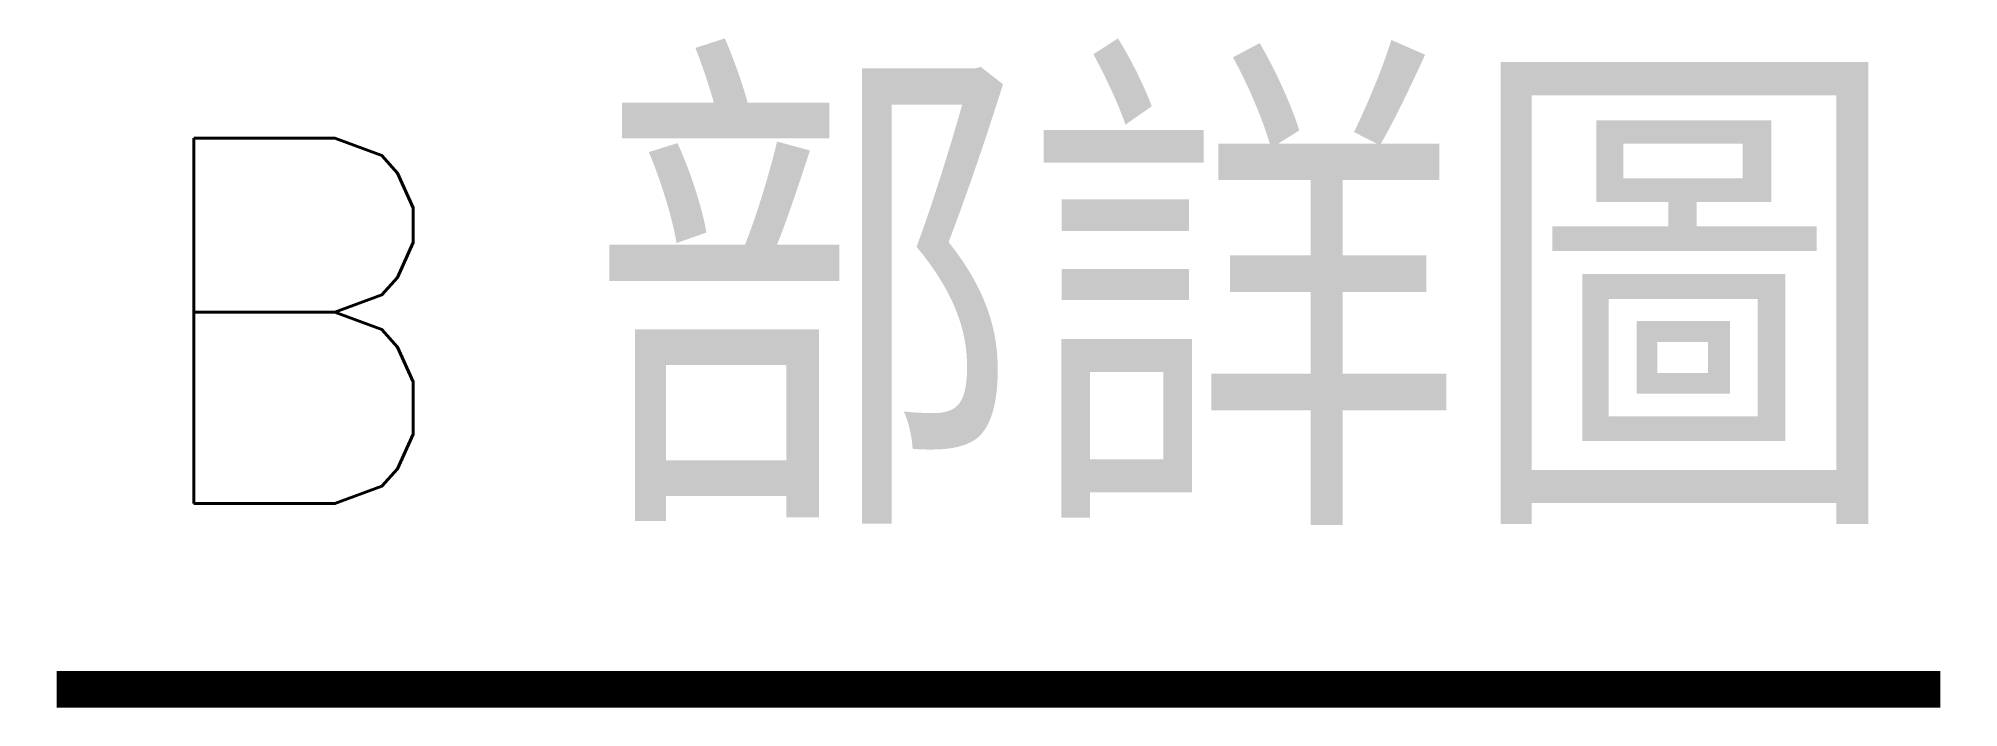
# Model space of a CAD drawing. Extents: x 79.6 to 105.9, y 234.3 to 243.5.
import ezdxf
from ezdxf.enums import TextEntityAlignment as Align

# ---------------------------------------------------------------- set-up
doc = ezdxf.new("R2010")
doc.units = 0
doc.header["$MEASUREMENT"] = 0
doc.layers.add('DIM', color=2, linetype='CONTINUOUS')
doc.styles.get("Standard").update_dxf_attribs({"font": 'romans.shx', "bigfont": 'chineset.shx'})

msp = doc.modelspace()

# ---------------------------------------------------------------- linework, layer by layer
at = {"layer": 'DIM', "const_width": 0.5}
msp.add_lwpolyline([(79.854, 234.574), (105.61, 234.574)], dxfattribs=at)

# ---------------------------------------------------------------- texts
at = {"layer": 'DIM'}
msp.add_text('部詳圖', height=6, dxfattribs=at).set_placement((87.106, 236.829))
msp.add_attdef('B', text='', height=5, dxfattribs=at).set_placement((83.123, 239.616), align=Align.MIDDLE)

doc.saveas('drawing.dxf')
